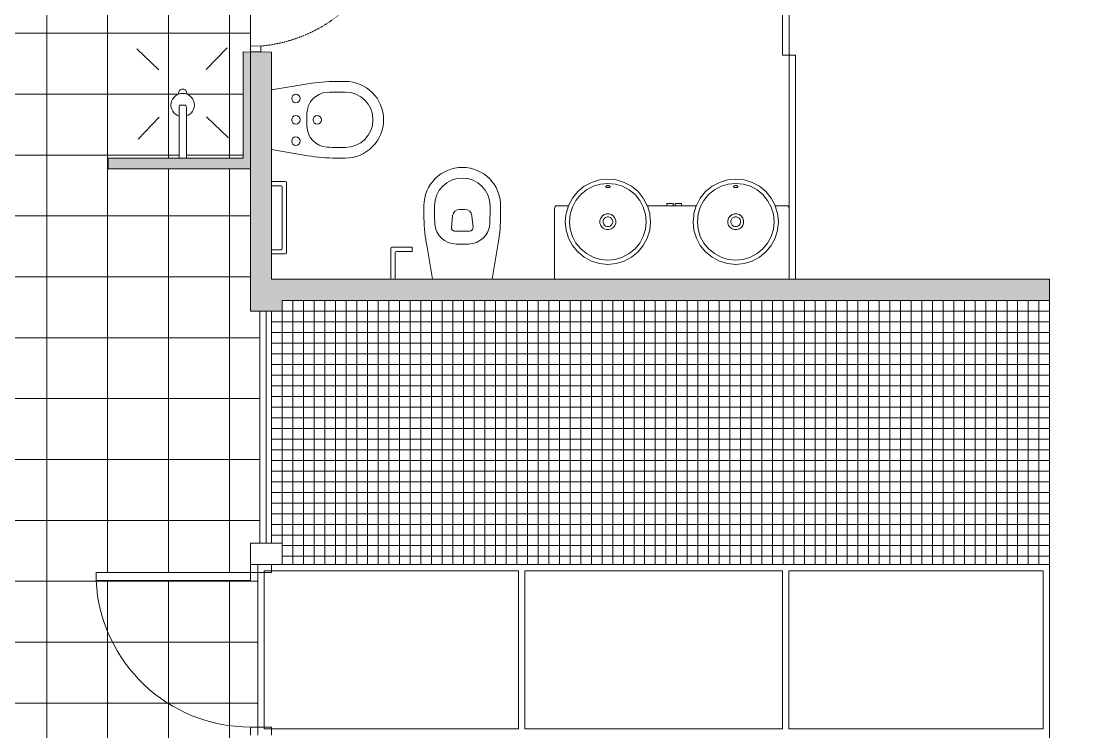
# Model space of a CAD drawing. Header units: millimetres. Extents: x 19901 to 59163, y 13732 to 30178.
# Drawn here: x 27248.6 to 27744.4, y 17102.9 to 17436.5 of the extents above; entities that cross this region are included whole.
import ezdxf

# ---------------------------------------------------------------- set-up
doc = ezdxf.new("R2010")
doc.units = ezdxf.units.MM
doc.linetypes.add('ACAD_ISO03W100', pattern=[30, 12, -18])
doc.linetypes.add('TRATTEGGIATA2', pattern=[0.375, 0.25, -0.125])
for name, color, linetype, lineweight in [('A-FURN', 8, 'Continuous', 13), ('Pavimentazione esterna', 51, 'Continuous', 15), ('Vetro', 150, 'Continuous', 15), ('Wall', 255, 'Continuous', 20)]:
    doc.layers.add(name, color=color, linetype=linetype, lineweight=lineweight)

msp = doc.modelspace()

# ---------------------------------------------------------------- hatches: boundary and pattern name
at = {"layer": 'Pavimentazione esterna'}
h = msp.add_hatch(dxfattribs=at)
h.set_pattern_fill('ANSI37', color=256, scale=9, angle=45)
h.paths.add_polyline_path([(27352.75, 17422.09), (27356.11, 17422.06), (27356.11, 17424.83), (27356.11, 17489.29), (27356.11, 17491.98), (27295.84, 17466.74), (27293.13, 17473.2), (27210.12, 17438.44), (27212.82, 17431.98), (27102.13, 17385.63), (27099.43, 17392.09), (27057.92, 17374.71), (27289.36, 17367.1), (27289.36, 17372.1), (27322.64, 17372.1), (27322.64, 17391.9, -0.704719), (27322.4, 17402.22, -1.202589), (27326.33, 17402.22, -0.704719), (27326.08, 17391.9), (27326.08, 17372.1), (27352.36, 17372.1)])
h.paths.add_polyline_path([(27359.61, 17177.68), (27356.11, 17177.68), (27356.11, 17173.92), (27283.74, 17173.92, 0.399072), (27356.11, 17105.21), (27359.61, 17105.21)])
h.paths.add_polyline_path([(27057.92, 17374.71), (27016.41, 17357.33), (27019.12, 17350.87), (26961.11, 17326.58), (26961.11, 17047.15), (27057.92, 17047.15)])
h.paths.add_polyline_path([(27266.51, 17367.86), (27057.92, 17374.71), (27057.92, 17047.15), (27255.97, 17047.15)])
h.paths.add_polyline_path([(27241.18, 17248.65, -1), (27081.18, 17248.65, -1)], flags=16)
h.paths.add_polyline_path([(27230.27, 17248.65, -1), (27092.08, 17248.65, -1)], flags=0)
h = msp.add_hatch(dxfattribs=at)
h.set_pattern_fill('ANSI37', color=256, scale=9, angle=45)
h.paths.add_polyline_path([(27356.11, 17367.1), (27289.36, 17367.1), (27266.51, 17367.86), (27260.29, 17178.45), (27283.64, 17177.68), (27356.11, 17177.68), (27356.11, 17181.45), (27356.11, 17191.45), (27360.61, 17191.45), (27360.61, 17300.33), (27356.11, 17300.33)])
h = msp.add_hatch(dxfattribs=at)
h.set_pattern_fill('ANSI37', color=256, scale=9, angle=45)
h.paths.add_polyline_path([(27360.61, 17091.45), (27356.11, 17091.45), (27356.11, 17101.45), (27356.11, 17105.21, -0.399072), (27283.74, 17173.92), (27283.74, 17177.68), (27260.29, 17178.45), (27255.97, 17047.15), (27356.11, 16872.56), (27356.11, 16972.17), (27360.61, 16972.17)])
at = {"layer": 'Wall'}
h = msp.add_hatch(color=9, dxfattribs=at)
h.dxf.hatch_style = 1
h.paths.add_polyline_path([(27356.11, 17422.06), (27352.75, 17422.09), (27352.75, 17372.1), (27289.36, 17372.1), (27289.36, 17367.1), (27356.11, 17367.1)])
h = msp.add_hatch(color=9, dxfattribs=at)
h.dxf.hatch_style = 1
h.paths.add_polyline_path([(27731.11, 17315.33), (27366.11, 17315.33), (27366.11, 17421.98), (27356.11, 17422.06), (27356.11, 17300.33), (27371.11, 17300.33), (27371.11, 17305.33), (27731.11, 17305.33)])
h.paths.add_polyline_path([(28081.11, 17419.33), (28051.11, 17419.33), (28051.11, 16872.56), (27929.58, 16872.56), (27929.58, 16862.56), (28049.58, 16862.56), (28049.58, 16852.56), (27929.58, 16852.56), (27929.58, 16842.56), (28081.11, 16842.56)])

# ---------------------------------------------------------------- linework, layer by layer
at = {"layer": 'A-FURN'}
for p, q in [((27302.93, 17423.48), (27313.11, 17413.55)), ((27345.26, 17424.02), (27335.33, 17413.84)), ((27366.11, 17404.19), (27366.11, 17376.19)), ((27323.64, 17397.1), (27325.08, 17397.1)), ((27322.64, 17372.1), (27322.64, 17396.1)), ((27326.08, 17372.1), (27326.08, 17396.1)), ((27303.47, 17381.15), (27313.4, 17391.34)), ((27335.61, 17391.62), (27345.8, 17381.69)), ((27366.11, 17390.19), (27366.11, 17390.19)), ((27366.11, 17390.19), (27366.11, 17390.19)), ((27366.11, 17390.19), (27366.11, 17390.19)), ((27366.11, 17390.19), (27366.11, 17390.19)), ((27366.11, 17390.19), (27366.11, 17390.19)), ((27366.11, 17390.19), (27366.11, 17390.19)), ((27366.11, 17390.19), (27366.11, 17390.19)), ((27366.11, 17390.19), (27366.11, 17390.19)), ((27366.11, 17390.19), (27366.11, 17390.19)), ((27366.11, 17390.19), (27366.11, 17390.19)), ((27366.11, 17390.19), (27366.11, 17390.19)), ((27366.11, 17390.19), (27366.11, 17390.19)), ((27366.11, 17390.19), (27366.11, 17390.19)), ((27366.11, 17390.19), (27366.11, 17390.19)), ((27366.11, 17390.19), (27366.11, 17390.19)), ((27366.11, 17390.19), (27366.11, 17390.19)), ((27366.11, 17390.19), (27366.11, 17390.19)), ((27366.11, 17390.19), (27366.11, 17390.19)), ((27366.11, 17390.19), (27366.11, 17390.19)), ((27366.11, 17390.19), (27366.11, 17390.19)), ((27366.11, 17390.19), (27366.11, 17390.19)), ((27366.11, 17390.19), (27366.11, 17390.19)), ((27366.11, 17390.19), (27366.11, 17390.19)), ((27366.11, 17390.19), (27366.11, 17390.19)), ((27366.11, 17390.19), (27366.11, 17390.19)), ((27366.11, 17390.19), (27366.11, 17390.19)), ((27366.11, 17390.19), (27366.11, 17390.19)), ((27366.11, 17390.19), (27366.11, 17390.19)), ((27366.11, 17390.19), (27366.11, 17390.19)), ((27366.11, 17390.19), (27366.11, 17390.19)), ((27366.11, 17390.19), (27366.11, 17390.19)), ((27366.11, 17390.19), (27366.11, 17390.19)), ((27366.11, 17390.19), (27366.11, 17390.19)), ((27366.11, 17390.19), (27366.11, 17390.19)), ((27366.11, 17390.19), (27366.11, 17390.19)), ((27366.11, 17390.19), (27366.11, 17390.19)), ((27366.11, 17390.19), (27366.11, 17390.19)), ((27366.11, 17390.19), (27366.11, 17390.19)), ((27366.11, 17390.19), (27366.11, 17390.19)), ((27366.11, 17390.19), (27366.11, 17390.19)), ((27366.11, 17390.19), (27366.11, 17390.19)), ((27366.11, 17390.19), (27366.11, 17390.19)), ((27366.11, 17390.19), (27366.11, 17390.19)), ((27366.11, 17390.19), (27366.11, 17390.19)), ((27366.11, 17390.19), (27366.11, 17390.19)), ((27366.11, 17390.19), (27366.11, 17390.19)), ((27366.11, 17390.19), (27366.11, 17390.19)), ((27366.11, 17390.19), (27366.11, 17390.19)), ((27366.11, 17390.19), (27366.11, 17390.19)), ((27366.11, 17390.19), (27366.11, 17390.19)), ((27366.11, 17390.19), (27366.11, 17390.19)), ((27322.64, 17372.1), (27326.08, 17372.1)), ((27519.95, 17361.95), (27523.85, 17362.33)), ((27523.85, 17362.33), (27527.75, 17361.95)), ((27583.85, 17362.33), (27579.95, 17361.95)), ((27587.75, 17361.95), (27583.85, 17362.33)), ((27366.11, 17361.23), (27372.51, 17361.23)), ((27366.11, 17359.23), (27370.51, 17359.23)), ((27371.11, 17358.63), (27371.11, 17329.83)), ((27373.11, 17360.63), (27373.11, 17327.83)), ((27509.71, 17356.47), (27512.74, 17358.96)), ((27511.12, 17355.06), (27513.85, 17357.3)), ((27512.74, 17358.96), (27516.19, 17360.81)), ((27513.85, 17357.3), (27516.96, 17358.96)), ((27516.19, 17360.81), (27519.95, 17361.95)), ((27516.96, 17358.96), (27520.34, 17359.99)), ((27520.34, 17359.99), (27523.85, 17360.33)), ((27522.85, 17358.83), (27522.89, 17358.98)), ((27522.89, 17358.68), (27522.85, 17358.83)), ((27522.89, 17358.98), (27522.99, 17359.09)), ((27522.99, 17358.57), (27522.89, 17358.68)), ((27522.99, 17359.09), (27523.14, 17359.19)), ((27523.14, 17358.48), (27522.99, 17358.57)), ((27523.14, 17359.19), (27523.32, 17359.25)), ((27523.32, 17358.41), (27523.14, 17358.48)), ((27523.32, 17359.25), (27523.54, 17359.31)), ((27523.54, 17358.36), (27523.32, 17358.41)), ((27523.54, 17359.31), (27523.85, 17359.33)), ((27523.85, 17358.33), (27523.54, 17358.36)), ((27523.85, 17360.33), (27527.36, 17359.99)), ((27523.85, 17359.33), (27524.16, 17359.31)), ((27524.16, 17358.36), (27523.85, 17358.33)), ((27524.16, 17359.31), (27524.38, 17359.25)), ((27524.38, 17358.41), (27524.16, 17358.36)), ((27524.38, 17359.25), (27524.55, 17359.19)), ((27524.55, 17358.48), (27524.38, 17358.41)), ((27524.55, 17359.19), (27524.7, 17359.09)), ((27524.7, 17358.57), (27524.55, 17358.48)), ((27524.7, 17359.09), (27524.8, 17358.98)), ((27524.8, 17358.68), (27524.7, 17358.57)), ((27524.8, 17358.98), (27524.85, 17358.83)), ((27524.85, 17358.83), (27524.8, 17358.68)), ((27527.36, 17359.99), (27530.74, 17358.96)), ((27527.75, 17361.95), (27531.5, 17360.81)), ((27530.74, 17358.96), (27533.85, 17357.3)), ((27531.5, 17360.81), (27534.96, 17358.96)), ((27533.85, 17357.3), (27536.58, 17355.06)), ((27534.96, 17358.96), (27537.99, 17356.47)), ((27572.74, 17358.96), (27569.71, 17356.47)), ((27573.85, 17357.3), (27571.12, 17355.06)), ((27576.19, 17360.81), (27572.74, 17358.96)), ((27576.96, 17358.96), (27573.85, 17357.3)), ((27579.95, 17361.95), (27576.19, 17360.81)), ((27580.34, 17359.99), (27576.96, 17358.96)), ((27583.85, 17360.33), (27580.34, 17359.99)), ((27582.89, 17358.98), (27582.85, 17358.83)), ((27582.85, 17358.83), (27582.89, 17358.68)), ((27582.99, 17359.09), (27582.89, 17358.98)), ((27582.89, 17358.68), (27582.99, 17358.57)), ((27583.14, 17359.19), (27582.99, 17359.09)), ((27582.99, 17358.57), (27583.14, 17358.48)), ((27583.32, 17359.25), (27583.14, 17359.19)), ((27583.14, 17358.48), (27583.32, 17358.41)), ((27583.54, 17359.31), (27583.32, 17359.25)), ((27583.32, 17358.41), (27583.54, 17358.36)), ((27583.85, 17359.33), (27583.54, 17359.31)), ((27583.54, 17358.36), (27583.85, 17358.33)), ((27587.36, 17359.99), (27583.85, 17360.33)), ((27584.16, 17359.31), (27583.85, 17359.33)), ((27583.85, 17358.33), (27584.16, 17358.36)), ((27584.38, 17359.25), (27584.16, 17359.31)), ((27584.16, 17358.36), (27584.38, 17358.41)), ((27584.55, 17359.19), (27584.38, 17359.25)), ((27584.38, 17358.41), (27584.55, 17358.48)), ((27584.7, 17359.09), (27584.55, 17359.19)), ((27584.55, 17358.48), (27584.7, 17358.57)), ((27584.8, 17358.98), (27584.7, 17359.09)), ((27584.7, 17358.57), (27584.8, 17358.68)), ((27584.85, 17358.83), (27584.8, 17358.98)), ((27584.8, 17358.68), (27584.85, 17358.83)), ((27590.74, 17358.96), (27587.36, 17359.99)), ((27591.5, 17360.81), (27587.75, 17361.95)), ((27593.85, 17357.3), (27590.74, 17358.96)), ((27594.96, 17358.96), (27591.5, 17360.81)), ((27596.58, 17355.06), (27593.85, 17357.3)), ((27597.99, 17356.47), (27594.96, 17358.96)), ((27505.37, 17349.98), (27507.22, 17353.44)), ((27507.22, 17353.44), (27509.71, 17356.47)), ((27508.88, 17352.33), (27511.12, 17355.06)), ((27536.58, 17355.06), (27538.81, 17352.33)), ((27537.99, 17356.47), (27540.48, 17353.44)), ((27540.48, 17353.44), (27542.33, 17349.98)), ((27567.22, 17353.44), (27565.37, 17349.98)), ((27569.71, 17356.47), (27567.22, 17353.44)), ((27571.12, 17355.06), (27568.88, 17352.33)), ((27598.81, 17352.33), (27596.58, 17355.06)), ((27600.48, 17353.44), (27597.99, 17356.47)), ((27602.33, 17349.98), (27600.48, 17353.44)), ((27498.91, 17349.09), (27498.85, 17348.63)), ((27498.85, 17348.63), (27498.91, 17349.09)), ((27498.85, 17348.63), (27498.85, 17315.33)), ((27498.85, 17315.33), (27498.85, 17348.63)), ((27499.1, 17349.48), (27498.91, 17349.09)), ((27498.91, 17349.09), (27499.1, 17349.48)), ((27499.38, 17349.74), (27499.1, 17349.48)), ((27499.1, 17349.48), (27499.38, 17349.74)), ((27499.71, 17349.83), (27499.38, 17349.74)), ((27499.38, 17349.74), (27499.71, 17349.83)), ((27505.32, 17349.83), (27499.71, 17349.83)), ((27499.71, 17349.83), (27505.32, 17349.83)), ((27504.23, 17346.23), (27505.32, 17349.83)), ((27505.32, 17349.83), (27505.37, 17349.98)), ((27506.19, 17345.84), (27507.22, 17349.22)), ((27507.22, 17349.22), (27508.88, 17352.33)), ((27538.81, 17352.33), (27540.48, 17349.22)), ((27540.48, 17349.22), (27541.5, 17345.84)), ((27542.33, 17349.98), (27542.37, 17349.83)), ((27565.32, 17349.83), (27542.37, 17349.83)), ((27542.37, 17349.83), (27543.46, 17346.23)), ((27554.53, 17350.93), (27551.53, 17350.93)), ((27551.53, 17350.93), (27551.53, 17349.83)), ((27551.53, 17349.83), (27554.53, 17349.83)), ((27554.53, 17349.83), (27554.53, 17350.93)), ((27555.38, 17349.83), (27554.53, 17349.83)), ((27558.38, 17350.93), (27555.38, 17350.93)), ((27555.38, 17350.93), (27555.38, 17349.83)), ((27555.38, 17349.83), (27558.38, 17349.83)), ((27558.38, 17349.83), (27558.38, 17350.93)), ((27565.32, 17349.83), (27564.23, 17346.23)), ((27565.37, 17349.98), (27565.32, 17349.83)), ((27567.22, 17349.22), (27566.19, 17345.84)), ((27568.88, 17352.33), (27567.22, 17349.22)), ((27600.48, 17349.22), (27598.81, 17352.33)), ((27601.5, 17345.84), (27600.48, 17349.22)), ((27602.37, 17349.83), (27602.33, 17349.98)), ((27607.99, 17349.83), (27602.37, 17349.83)), ((27603.46, 17346.23), (27602.37, 17349.83)), ((27608.32, 17349.74), (27607.99, 17349.83)), ((27608.6, 17349.48), (27608.32, 17349.74)), ((27608.79, 17349.09), (27608.6, 17349.48)), ((27608.85, 17348.63), (27608.79, 17349.09)), ((27608.85, 17315.33), (27608.85, 17348.63)), ((27503.85, 17342.33), (27504.14, 17345.33)), ((27504.14, 17345.33), (27504.23, 17346.23)), ((27505.85, 17342.33), (27506.19, 17345.84)), ((27520.14, 17342.92), (27520.51, 17344.03)), ((27520.14, 17341.74), (27520.14, 17342.92)), ((27520.51, 17344.03), (27521.2, 17344.98)), ((27521.2, 17344.98), (27522.15, 17345.67)), ((27521.58, 17342.69), (27521.8, 17343.38)), ((27521.58, 17341.97), (27521.58, 17342.69)), ((27521.8, 17343.38), (27522.22, 17343.96)), ((27522.15, 17345.67), (27523.26, 17346.03)), ((27522.22, 17343.96), (27522.8, 17344.38)), ((27522.8, 17344.38), (27523.49, 17344.6)), ((27523.26, 17346.03), (27524.43, 17346.03)), ((27523.49, 17344.6), (27524.21, 17344.6)), ((27524.21, 17344.6), (27524.89, 17344.38)), ((27524.43, 17346.03), (27525.55, 17345.67)), ((27524.89, 17344.38), (27525.47, 17343.96)), ((27525.47, 17343.96), (27525.9, 17343.38)), ((27525.55, 17345.67), (27526.5, 17344.98)), ((27525.9, 17343.38), (27526.12, 17342.69)), ((27526.12, 17342.69), (27526.12, 17341.97)), ((27526.5, 17344.98), (27527.19, 17344.03)), ((27527.19, 17344.03), (27527.55, 17342.92)), ((27527.55, 17342.92), (27527.55, 17341.74)), ((27541.5, 17345.84), (27541.85, 17342.33)), ((27543.46, 17346.23), (27543.55, 17345.33)), ((27543.55, 17345.33), (27543.55, 17345.33)), ((27543.55, 17345.33), (27543.85, 17342.33)), ((27564.14, 17345.33), (27563.85, 17342.33)), ((27564.23, 17346.23), (27564.14, 17345.33)), ((27564.14, 17345.33), (27564.14, 17345.33)), ((27566.19, 17345.84), (27565.85, 17342.33)), ((27580.51, 17344.03), (27580.14, 17342.92)), ((27580.14, 17342.92), (27580.14, 17341.74)), ((27581.2, 17344.98), (27580.51, 17344.03)), ((27582.15, 17345.67), (27581.2, 17344.98)), ((27581.8, 17343.38), (27581.58, 17342.69)), ((27581.58, 17342.69), (27581.58, 17341.97)), ((27582.22, 17343.96), (27581.8, 17343.38)), ((27583.26, 17346.03), (27582.15, 17345.67)), ((27582.8, 17344.38), (27582.22, 17343.96)), ((27583.49, 17344.6), (27582.8, 17344.38)), ((27584.43, 17346.03), (27583.26, 17346.03)), ((27584.21, 17344.6), (27583.49, 17344.6)), ((27584.89, 17344.38), (27584.21, 17344.6)), ((27585.55, 17345.67), (27584.43, 17346.03)), ((27585.47, 17343.96), (27584.89, 17344.38)), ((27585.9, 17343.38), (27585.47, 17343.96)), ((27586.5, 17344.98), (27585.55, 17345.67)), ((27586.12, 17342.69), (27585.9, 17343.38)), ((27586.12, 17341.97), (27586.12, 17342.69)), ((27587.19, 17344.03), (27586.5, 17344.98)), ((27587.55, 17342.92), (27587.19, 17344.03)), ((27587.55, 17341.74), (27587.55, 17342.92)), ((27601.85, 17342.33), (27601.5, 17345.84)), ((27603.55, 17345.33), (27603.46, 17346.23)), ((27603.85, 17342.33), (27603.55, 17345.33)), ((27504.23, 17338.43), (27503.85, 17342.33)), ((27505.37, 17334.68), (27504.23, 17338.43)), ((27506.19, 17338.82), (27505.85, 17342.33)), ((27507.22, 17335.44), (27506.19, 17338.82)), ((27520.51, 17340.63), (27520.14, 17341.74)), ((27521.2, 17339.68), (27520.51, 17340.63)), ((27522.15, 17338.99), (27521.2, 17339.68)), ((27521.8, 17341.29), (27521.58, 17341.97)), ((27522.22, 17340.7), (27521.8, 17341.29)), ((27523.26, 17338.63), (27522.15, 17338.99)), ((27522.8, 17340.28), (27522.22, 17340.7)), ((27523.49, 17340.06), (27522.8, 17340.28)), ((27524.43, 17338.63), (27523.26, 17338.63)), ((27524.21, 17340.06), (27523.49, 17340.06)), ((27524.89, 17340.28), (27524.21, 17340.06)), ((27525.55, 17338.99), (27524.43, 17338.63)), ((27525.47, 17340.7), (27524.89, 17340.28)), ((27525.9, 17341.29), (27525.47, 17340.7)), ((27526.5, 17339.68), (27525.55, 17338.99)), ((27526.12, 17341.97), (27525.9, 17341.29)), ((27527.19, 17340.63), (27526.5, 17339.68)), ((27527.55, 17341.74), (27527.19, 17340.63)), ((27541.5, 17338.82), (27540.48, 17335.44)), ((27541.85, 17342.33), (27541.5, 17338.82)), ((27543.46, 17338.43), (27542.33, 17334.68)), ((27543.85, 17342.33), (27543.46, 17338.43)), ((27563.85, 17342.33), (27564.23, 17338.43)), ((27564.23, 17338.43), (27565.37, 17334.68)), ((27565.85, 17342.33), (27566.19, 17338.82)), ((27566.19, 17338.82), (27567.22, 17335.44)), ((27580.14, 17341.74), (27580.51, 17340.63)), ((27580.51, 17340.63), (27581.2, 17339.68)), ((27581.2, 17339.68), (27582.15, 17338.99)), ((27581.58, 17341.97), (27581.8, 17341.29)), ((27581.8, 17341.29), (27582.22, 17340.7)), ((27582.15, 17338.99), (27583.26, 17338.63)), ((27582.22, 17340.7), (27582.8, 17340.28)), ((27582.8, 17340.28), (27583.49, 17340.06)), ((27583.26, 17338.63), (27584.43, 17338.63)), ((27583.49, 17340.06), (27584.21, 17340.06)), ((27584.21, 17340.06), (27584.89, 17340.28)), ((27584.43, 17338.63), (27585.55, 17338.99)), ((27584.89, 17340.28), (27585.47, 17340.7)), ((27585.47, 17340.7), (27585.9, 17341.29)), ((27585.55, 17338.99), (27586.5, 17339.68)), ((27585.9, 17341.29), (27586.12, 17341.97)), ((27586.5, 17339.68), (27587.19, 17340.63)), ((27587.19, 17340.63), (27587.55, 17341.74)), ((27600.48, 17335.44), (27601.5, 17338.82)), ((27601.5, 17338.82), (27601.85, 17342.33)), ((27602.33, 17334.68), (27603.46, 17338.43)), ((27603.46, 17338.43), (27603.85, 17342.33)), ((27507.22, 17331.22), (27505.37, 17334.68)), ((27508.88, 17332.33), (27507.22, 17335.44)), ((27540.48, 17335.44), (27538.81, 17332.33)), ((27542.33, 17334.68), (27540.48, 17331.22)), ((27565.37, 17334.68), (27567.22, 17331.22)), ((27567.22, 17335.44), (27568.88, 17332.33)), ((27598.81, 17332.33), (27600.48, 17335.44)), ((27600.48, 17331.22), (27602.33, 17334.68)), ((27370.51, 17329.23), (27366.11, 17329.23)), ((27422.08, 17315.33), (27422.08, 17329.73)), ((27422.68, 17330.33), (27432.08, 17330.33)), ((27424.08, 17315.33), (27424.08, 17327.73)), ((27424.68, 17328.33), (27432.08, 17328.33)), ((27432.08, 17330.33), (27432.08, 17328.33)), ((27509.71, 17328.19), (27507.22, 17331.22)), ((27511.12, 17329.6), (27508.88, 17332.33)), ((27512.74, 17325.7), (27509.71, 17328.19)), ((27513.85, 17327.36), (27511.12, 17329.6)), ((27536.58, 17329.6), (27533.85, 17327.36)), ((27537.99, 17328.19), (27534.96, 17325.7)), ((27538.81, 17332.33), (27536.58, 17329.6)), ((27540.48, 17331.22), (27537.99, 17328.19)), ((27567.22, 17331.22), (27569.71, 17328.19)), ((27568.88, 17332.33), (27571.12, 17329.6)), ((27569.71, 17328.19), (27572.74, 17325.7)), ((27571.12, 17329.6), (27573.85, 17327.36)), ((27593.85, 17327.36), (27596.58, 17329.6)), ((27594.96, 17325.7), (27597.99, 17328.19)), ((27596.58, 17329.6), (27598.81, 17332.33)), ((27597.99, 17328.19), (27600.48, 17331.22)), ((27372.51, 17327.23), (27366.11, 17327.23)), ((27516.19, 17323.85), (27512.74, 17325.7)), ((27516.96, 17325.7), (27513.85, 17327.36)), ((27519.95, 17322.72), (27516.19, 17323.85)), ((27520.34, 17324.68), (27516.96, 17325.7)), ((27523.85, 17322.33), (27519.95, 17322.72)), ((27523.85, 17324.33), (27520.34, 17324.68)), ((27527.36, 17324.68), (27523.85, 17324.33)), ((27527.75, 17322.72), (27523.85, 17322.33)), ((27530.74, 17325.7), (27527.36, 17324.68)), ((27531.5, 17323.85), (27527.75, 17322.72)), ((27533.85, 17327.36), (27530.74, 17325.7)), ((27534.96, 17325.7), (27531.5, 17323.85)), ((27572.74, 17325.7), (27576.19, 17323.85)), ((27573.85, 17327.36), (27576.96, 17325.7)), ((27576.19, 17323.85), (27579.95, 17322.72)), ((27576.96, 17325.7), (27580.34, 17324.68)), ((27579.95, 17322.72), (27583.85, 17322.33)), ((27580.34, 17324.68), (27583.85, 17324.33)), ((27583.85, 17324.33), (27587.36, 17324.68)), ((27583.85, 17322.33), (27587.75, 17322.72)), ((27587.36, 17324.68), (27590.74, 17325.7)), ((27587.75, 17322.72), (27591.5, 17323.85)), ((27590.74, 17325.7), (27593.85, 17327.36)), ((27591.5, 17323.85), (27594.96, 17325.7)), ((27441.55, 17315.33), (27469.55, 17315.33)), ((27498.85, 17315.33), (27608.85, 17315.33)), ((27371.11, 17305.33), (27371.11, 17181.45)), ((27376.11, 17305.33), (27376.11, 17181.45)), ((27381.11, 17305.33), (27381.11, 17181.45)), ((27386.11, 17305.33), (27386.11, 17181.45)), ((27391.11, 17305.33), (27391.11, 17181.45)), ((27396.11, 17305.33), (27396.11, 17181.45)), ((27401.11, 17305.33), (27401.11, 17181.45)), ((27406.11, 17305.33), (27406.11, 17181.45)), ((27411.11, 17305.33), (27411.11, 17181.45)), ((27416.11, 17305.33), (27416.11, 17181.45)), ((27421.11, 17305.33), (27421.11, 17181.45)), ((27426.11, 17305.33), (27426.11, 17181.45)), ((27431.11, 17305.33), (27431.11, 17181.45)), ((27436.11, 17305.33), (27436.11, 17181.45)), ((27441.11, 17305.33), (27441.11, 17181.45)), ((27446.11, 17305.33), (27446.11, 17181.45)), ((27451.11, 17305.33), (27451.11, 17181.45)), ((27456.11, 17305.33), (27456.11, 17181.45)), ((27461.11, 17305.33), (27461.11, 17181.45)), ((27466.11, 17305.33), (27466.11, 17181.45)), ((27471.11, 17305.33), (27471.11, 17181.45)), ((27476.11, 17305.33), (27476.11, 17181.45)), ((27481.11, 17305.33), (27481.11, 17181.45)), ((27486.11, 17305.33), (27486.11, 17181.45)), ((27491.11, 17305.33), (27491.11, 17181.45)), ((27496.11, 17305.33), (27496.11, 17181.45)), ((27501.11, 17305.33), (27501.11, 17181.45)), ((27506.11, 17305.33), (27506.11, 17181.45)), ((27511.11, 17305.33), (27511.11, 17181.45)), ((27516.11, 17305.33), (27516.11, 17181.45)), ((27521.11, 17305.33), (27521.11, 17181.45)), ((27526.11, 17305.33), (27526.11, 17181.45)), ((27531.11, 17305.33), (27531.11, 17181.45)), ((27536.11, 17305.33), (27536.11, 17181.45)), ((27541.11, 17305.33), (27541.11, 17181.45)), ((27546.11, 17305.33), (27546.11, 17181.45)), ((27551.11, 17305.33), (27551.11, 17181.45)), ((27556.11, 17305.33), (27556.11, 17181.45)), ((27561.11, 17305.33), (27561.11, 17181.45)), ((27566.11, 17305.33), (27566.11, 17181.45)), ((27571.11, 17305.33), (27571.11, 17181.45)), ((27576.11, 17305.33), (27576.11, 17181.45)), ((27581.11, 17305.33), (27581.11, 17181.45)), ((27586.11, 17305.33), (27586.11, 17181.45)), ((27591.11, 17305.33), (27591.11, 17181.45)), ((27596.11, 17305.33), (27596.11, 17181.45)), ((27601.11, 17305.33), (27601.11, 17181.45)), ((27606.11, 17305.33), (27606.11, 17181.45)), ((27611.11, 17305.33), (27611.11, 17181.45)), ((27616.11, 17305.33), (27616.11, 17181.45)), ((27621.11, 17305.33), (27621.11, 17181.45)), ((27626.11, 17305.33), (27626.11, 17181.45)), ((27631.11, 17305.33), (27631.11, 17181.45)), ((27636.11, 17305.33), (27636.11, 17181.45)), ((27641.11, 17305.33), (27641.11, 17181.45)), ((27646.11, 17305.33), (27646.11, 17181.45)), ((27651.11, 17305.33), (27651.11, 17181.45)), ((27656.11, 17305.33), (27656.11, 17181.45)), ((27661.11, 17305.33), (27661.11, 17181.45)), ((27666.11, 17305.33), (27666.11, 17181.45)), ((27671.11, 17305.33), (27671.11, 17181.45)), ((27676.11, 17305.33), (27676.11, 17181.45)), ((27681.11, 17305.33), (27681.11, 17181.45)), ((27686.11, 17305.33), (27686.11, 17181.45)), ((27691.11, 17305.33), (27691.11, 17181.45)), ((27696.11, 17305.33), (27696.11, 17181.45)), ((27701.11, 17305.33), (27701.11, 17181.45)), ((27706.11, 17305.33), (27706.11, 17181.45)), ((27711.11, 17305.33), (27711.11, 17181.45)), ((27716.11, 17305.33), (27716.11, 17181.45)), ((27721.11, 17305.33), (27721.11, 17181.45)), ((27726.11, 17305.33), (27726.11, 17181.45)), ((27366.11, 17300.33), (27366.11, 17191.45)), ((27731.11, 17300.33), (27371.11, 17300.33)), ((27731.11, 17295.33), (27366.11, 17295.33)), ((27731.11, 17290.33), (27366.11, 17290.33)), ((27731.11, 17285.33), (27366.11, 17285.33)), ((27731.11, 17280.33), (27366.11, 17280.33)), ((27731.11, 17275.33), (27366.11, 17275.33)), ((27731.11, 17270.33), (27366.11, 17270.33)), ((27731.11, 17265.33), (27366.11, 17265.33)), ((27731.11, 17260.33), (27366.11, 17260.33)), ((27731.11, 17255.33), (27366.11, 17255.33)), ((27731.11, 17250.33), (27366.11, 17250.33)), ((27731.11, 17245.33), (27366.11, 17245.33)), ((27731.11, 17240.33), (27366.11, 17240.33)), ((27731.11, 17235.33), (27366.11, 17235.33)), ((27731.11, 17230.33), (27366.11, 17230.33)), ((27731.11, 17225.33), (27366.11, 17225.33)), ((27731.11, 17220.33), (27366.11, 17220.33)), ((27731.11, 17215.33), (27366.11, 17215.33)), ((27731.11, 17210.33), (27366.11, 17210.33)), ((27731.11, 17205.33), (27366.11, 17205.33)), ((27731.11, 17200.33), (27366.11, 17200.33)), ((27731.11, 17195.33), (27366.11, 17195.33)), ((27731.11, 17190.33), (27371.11, 17190.33)), ((27731.11, 17185.33), (27371.11, 17185.33))]:
    msp.add_line(p, q, dxfattribs=at)
at = {"layer": 'A-FURN', "ltscale": 15}
for p, q in [((27383.08, 17407.06), (27366.11, 17404.19)), ((27400.61, 17408.19), (27396.45, 17408.19)), ((27400.61, 17403.19), (27396.45, 17403.19)), ((27382.67, 17393.08), (27382.67, 17387.3)), ((27400.61, 17377.19), (27396.45, 17377.19)), ((27383.08, 17373.31), (27366.11, 17376.19)), ((27400.61, 17372.19), (27396.45, 17372.19)), ((27437.55, 17349.83), (27437.55, 17345.67)), ((27442.55, 17349.83), (27442.55, 17345.67)), ((27454.3, 17348.11), (27456.8, 17348.11)), ((27468.55, 17349.83), (27468.55, 17345.67)), ((27473.55, 17349.83), (27473.55, 17345.67)), ((27450.47, 17339.63), (27451.02, 17345.13)), ((27460.09, 17345.13), (27460.63, 17339.63)), ((27451.97, 17337.98), (27459.14, 17337.98)), ((27438.68, 17332.3), (27441.55, 17315.33)), ((27452.66, 17331.89), (27458.44, 17331.89)), ((27472.43, 17332.3), (27469.55, 17315.33))]:
    msp.add_line(p, q, dxfattribs=at)
for centre in [(27377.52, 17400.19), (27377.52, 17390.19), (27387.52, 17390.19), (27377.52, 17380.19)]:
    msp.add_circle(centre, 2, dxfattribs=at)
at = {"layer": 'A-FURN'}
for centre, radius, start, end in [((27394.11, 17392.19), 20, 270, 270), ((27324.36, 17397.1), 5.48, 288.2871, 251.7129), ((27324.36, 17402.59), 2, 349.4897, 190.5103), ((27323.64, 17396.1), 1, 90, 180), ((27325.08, 17396.1), 1, 0, 90), ((27366.11, 17390.19), 0.00003, 117.4658, 180), ((27366.11, 17390.19), 0.00003, 0, 117.4658), ((27366.11, 17390.19), 0.00003, 297.4658, 0), ((27366.11, 17390.19), 0.00003, 180, 297.4658), ((27366.11, 17390.19), 0.00003, 180, 297.4658), ((27366.11, 17390.19), 0.00001, 297.4658, 0), ((27366.11, 17390.19), 0.00001, 180, 297.4658), ((27366.11, 17390.19), 0.00001, 117.4658, 180), ((27366.11, 17390.19), 0.00001, 0, 117.4658), ((27366.11, 17390.19), 0.00001, 180, 297.4658), ((27366.11, 17390.19), 0.00001, 297.4658, 0), ((27366.11, 17390.19), 0.00001, 180, 297.4658), ((27366.11, 17390.19), 0.00001, 297.4658, 0), ((27366.11, 17390.19), 0.00001, 180, 297.4658), ((27366.11, 17390.19), 0.00001, 117.4658, 180), ((27366.11, 17390.19), 0.00001, 117.4658, 180), ((27366.11, 17390.19), 0.00001, 117.4658, 180), ((27366.11, 17390.19), 0.00001, 0, 117.4658), ((27366.11, 17390.19), 0.00001, 117.4658, 180), ((27366.11, 17390.19), 0.00001, 0, 117.4658), ((27366.11, 17390.19), 0.00001, 0, 90), ((27366.11, 17390.19), 0.00001, 0, 90), ((27366.11, 17390.19), 0.00001, 90, 180), ((27366.11, 17390.19), 0.00001, 180, 270), ((27366.11, 17390.19), 0.00001, 270, 0), ((27366.11, 17390.19), 0.00001, 0, 90), ((27366.11, 17390.19), 0.00001, 90, 180), ((27366.11, 17390.19), 0.00001, 270, 0), ((27366.11, 17390.19), 0.00001, 180, 270), ((27366.11, 17390.19), 0.00001, 90, 180), ((27366.11, 17390.19), 0.00001, 180, 270), ((27366.11, 17390.19), 0.00001, 270, 0), ((27366.11, 17390.19), 0.00001, 0, 90), ((27366.11, 17390.19), 0.00001, 90, 180), ((27366.11, 17390.19), 0.00001, 0, 90), ((27366.11, 17390.19), 0.00001, 270, 0), ((27366.11, 17390.19), 0.00001, 180, 270), ((27366.11, 17390.19), 0.00001, 90, 180), ((27370.51, 17358.63), 0.6, 0, 90), ((27372.51, 17360.63), 0.6, 0, 90), ((27370.51, 17329.83), 0.6, 270, 0), ((27372.51, 17327.83), 0.6, 270, 0), ((27422.68, 17329.73), 0.6, 90, 180), ((27424.68, 17327.73), 0.6, 90, 180)]:
    msp.add_arc(centre, radius, start, end, dxfattribs=at)
at = {"layer": 'A-FURN', "ltscale": 15}
for centre, radius, start, end in [((27396.45, 17328.19), 80, 90, 99.6177), ((27400.61, 17390.19), 18, 270, 90), ((27392.67, 17393.08), 10, 93.3334, 180), ((27396.45, 17328.19), 75, 90, 93.3334), ((27400.61, 17390.19), 13, 270, 90), ((27392.67, 17387.3), 10, 180, 266.6666), ((27396.45, 17452.19), 75, 266.6666, 270), ((27396.45, 17452.19), 80, 260.3823, 270), ((27455.55, 17349.83), 18, 0, 180), ((27453.55, 17343.33), 20, 0, 0), ((27455.55, 17349.83), 13, 0, 180), ((27454.3, 17344.81), 3.3, 90, 174.362), ((27456.8, 17344.81), 3.3, 5.638, 90), ((27517.55, 17345.67), 80, 180, 189.6177), ((27517.55, 17345.67), 75, 180, 183.3334), ((27393.55, 17345.67), 75, 356.6666, 0), ((27393.55, 17345.67), 80, 350.3823, 0), ((27452.66, 17341.89), 10, 183.3334, 270), ((27451.97, 17339.48), 1.5, 174.362, 270), ((27458.44, 17341.89), 10, 270, 356.6666), ((27459.14, 17339.48), 1.5, 270, 5.638)]:
    msp.add_arc(centre, radius, start, end, dxfattribs=at)
at = {"layer": 'Pavimentazione esterna'}
msp.add_line((27356.11, 17424.83), (27356.11, 17489.29), dxfattribs=at)
at = {"layer": 'Vetro'}
for p, q in [((27608.85, 17592.58), (27608.85, 17315.33)), ((27605.85, 17420.51), (27605.85, 17500.51)), ((27360.97, 17424.8), (27356.11, 17424.83)), ((27356.11, 17424.83), (27356.11, 17422.06)), ((27356.11, 17422.06), (27360.97, 17422.02)), ((27360.97, 17422.02), (27360.97, 17424.8)), ((27605.85, 17420.51), (27611.85, 17420.51)), ((27611.85, 17420.51), (27611.85, 17315.33)), ((27360.61, 17300.33), (27360.61, 17191.45)), ((27363.61, 17300.33), (27363.61, 17191.45)), ((27359.61, 17181.45), (27731.11, 17181.45)), ((27359.61, 17101.45), (27359.61, 17181.45)), ((27366.11, 17181.45), (27366.11, 17177.68)), ((27731.11, 17181.45), (27731.11, 17101.45)), ((27356.11, 17177.68), (27283.64, 17177.68)), ((27356.11, 17173.92), (27283.64, 17173.92)), ((27362.61, 17178.45), (27481.94, 17178.45)), ((27362.61, 17104.45), (27362.61, 17178.45)), ((27481.94, 17104.45), (27481.94, 17178.45)), ((27484.94, 17104.45), (27484.94, 17178.45)), ((27484.94, 17178.45), (27605.78, 17178.45)), ((27605.78, 17178.45), (27605.78, 17104.45)), ((27608.78, 17178.45), (27608.78, 17104.45)), ((27608.78, 17178.45), (27728.11, 17178.45)), ((27728.11, 17178.45), (27728.11, 17104.45)), ((27356.11, 17101.45), (27356.11, 17105.21)), ((27356.11, 17105.21), (27366.11, 17105.21)), ((27481.94, 17104.45), (27362.61, 17104.45)), ((27366.11, 17105.21), (27366.11, 17101.45)), ((27605.78, 17104.45), (27484.94, 17104.45)), ((27728.11, 17104.45), (27608.78, 17104.45))]:
    msp.add_line(p, q, dxfattribs=at)
at = {"layer": 'Vetro', "linetype": 'ACAD_ISO03W100'}
for p, q in [((27356.11, 17181.45), (27356.11, 17177.68)), ((27283.74, 17173.92), (27283.74, 17177.68)), ((27356.11, 17177.68), (27356.11, 17173.92)), ((27356.11, 17177.68), (27366.11, 17177.68))]:
    msp.add_line(p, q, dxfattribs=at)
at = {"layer": 'Vetro', "linetype": 'TRATTEGGIATA2', "ltscale": 0.25}
msp.add_arc((27355.15, 17492.97), 68.42, 274.8748, 16.752, dxfattribs=at)
at = {"layer": 'Vetro', "ltscale": 0.25}
msp.add_arc((27356.11, 17177.68), 72.47, 182.9777, 270, dxfattribs=at)
at = {"layer": 'Vetro'}
for p in [(27483.45, 17181.45), (27483.45, 17181.45), (27607.28, 17181.45), (27607.28, 17181.45)]:
    msp.add_point(p, dxfattribs=at)
at = {"layer": 'Wall'}
for p, q in [((27352.75, 17372.1), (27352.75, 17422.09)), ((27352.75, 17422.09), (27366.11, 17421.98)), ((27356.11, 17300.33), (27356.11, 17422.06)), ((27366.11, 17315.33), (27366.11, 17421.98)), ((27289.36, 17372.1), (27352.36, 17372.1)), ((27352.75, 17372.1), (27289.36, 17372.1)), ((27289.36, 17372.1), (27289.36, 17367.1)), ((27356.11, 17367.1), (27289.36, 17367.1)), ((27366.11, 17315.33), (27731.11, 17315.33)), ((27731.11, 17315.33), (27731.11, 16872.56)), ((27371.11, 17305.33), (27731.11, 17305.33)), ((27371.11, 17300.33), (27371.11, 17305.33)), ((27731.11, 17305.33), (27731.11, 16872.56)), ((27371.11, 17300.33), (27356.11, 17300.33)), ((27356.11, 17191.45), (27356.11, 17181.45)), ((27356.11, 17191.45), (27371.11, 17191.45)), ((27371.11, 17191.45), (27371.11, 17181.45)), ((27356.11, 17181.45), (27371.11, 17181.45))]:
    msp.add_line(p, q, dxfattribs=at)

doc.saveas('drawing.dxf')
